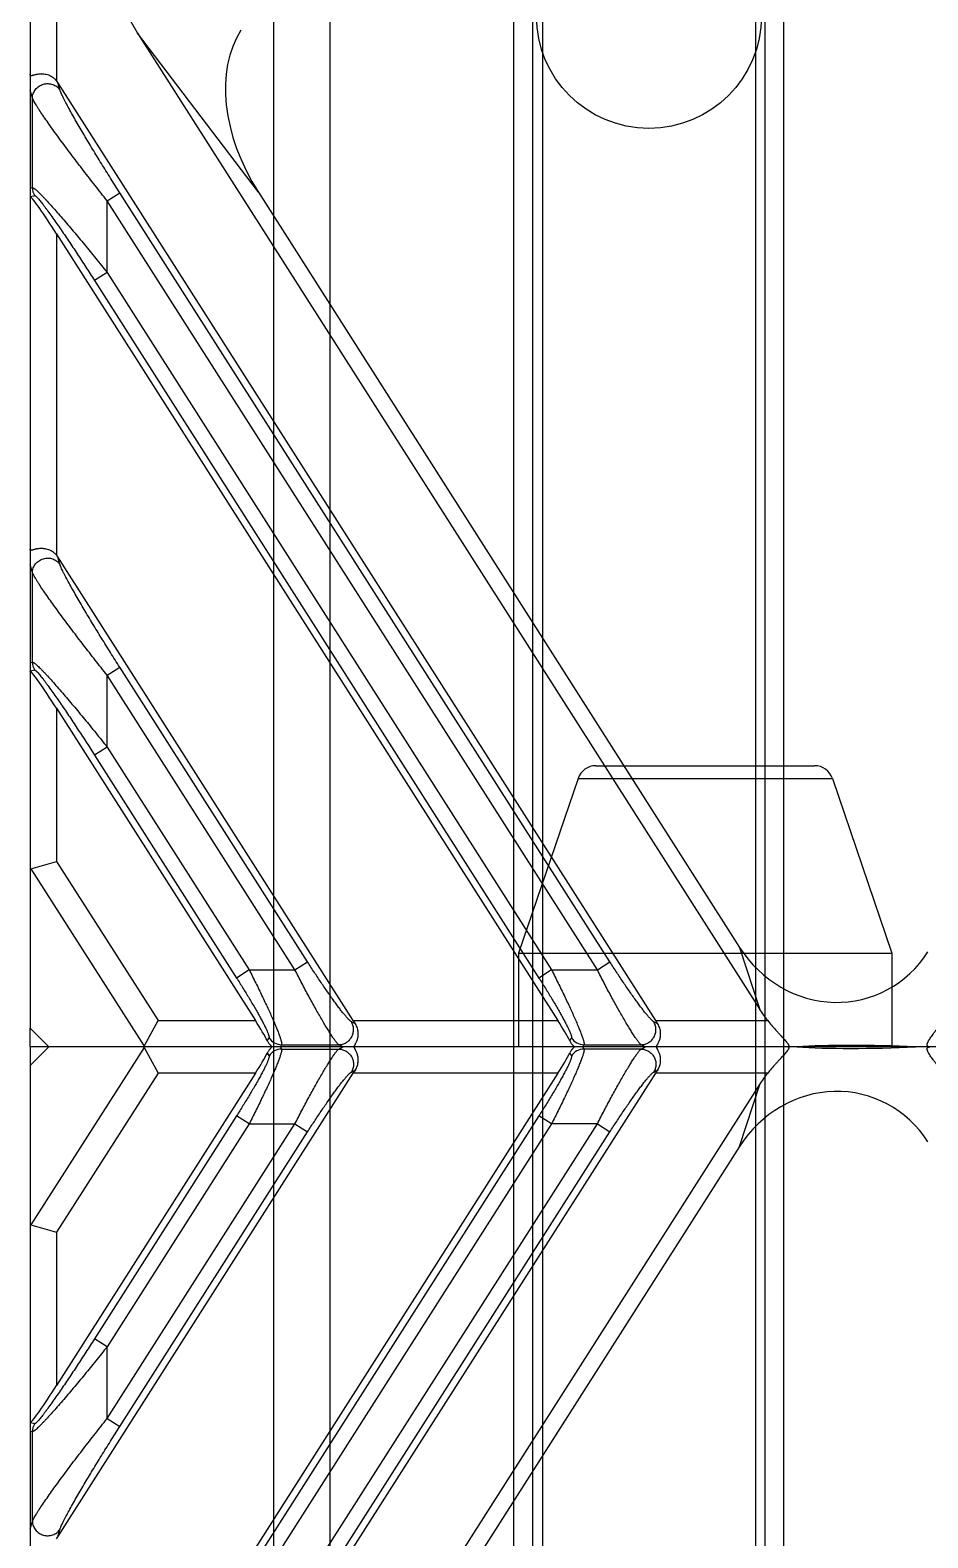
# Model space of a CAD drawing. Header units: millimetres. Extents: x 620 to 19791, y 2539 to 6969.
# Drawn here: x 14026.96 to 14050.9, y 4460.97 to 4501.18 of the extents above; entities that cross this region are included whole.
import ezdxf

# ---------------------------------------------------------------- set-up
doc = ezdxf.new("R2010")
doc.units = ezdxf.units.MM
doc.layers.add('02___PRT_ALL_AXES', color=7, linetype='Continuous')
doc.layers.add('_88746', color=7, linetype='Continuous')

# ---------------------------------------------------------------- blocks, each defined once
blk = doc.blocks.new('DTGFH')
at = {"color": 7, "linetype": 'Continuous'}
for p, q in [((8816.131, 4448.7), (8821.965, 4448.7)), ((8815.658, 4448.361), (8814.073, 4443.7)), ((8815.658, 4448.361), (8822.439, 4448.361)), ((8822.439, 4448.361), (8824.023, 4443.7)), ((8814.073, 4443.7), (8814.073, 4441.2)), ((8814.073, 4443.7), (8824.023, 4443.7)), ((8824.023, 4443.7), (8824.023, 4441.2)), ((8801.548, 4441.2), (8801.048, 4440.7)), ((8801.048, 4441.2), (8801.048, 4104.2)), ((9401.048, 4441.2), (8801.048, 4441.2)), ((8804.092, 4441.183), (8801.065, 4436.455)), ((8804.092, 4441.183), (8804.465, 4440.5)), ((8807.372, 4441.038), (8807.417, 4440.957)), ((8807.72, 4441.2), (8807.753, 4441.141)), ((8807.753, 4441.141), (8809.276, 4441.141)), ((8809.276, 4441.141), (8809.384, 4441.2)), ((8815.435, 4441.038), (8815.479, 4440.957)), ((8815.783, 4441.2), (8815.815, 4441.141)), ((8817.339, 4441.141), (8815.815, 4441.141)), ((8817.339, 4441.141), (8817.447, 4441.2)), ((8807.056, 4440.5), (8801.748, 4432.169)), ((8815.118, 4440.5), (8801.748, 4419.513)), ((8804.465, 4440.5), (8801.748, 4436.255)), ((8801.783, 4428.129), (8809.664, 4440.5)), ((8801.783, 4415.473), (8817.727, 4440.5)), ((8807.056, 4440.5), (8804.465, 4440.5)), ((8809.612, 4440.529), (8809.721, 4440.588)), ((8815.118, 4440.5), (8809.664, 4440.5)), ((8817.675, 4440.529), (8817.784, 4440.588)), ((8820.716, 4440.5), (8817.727, 4440.5)), ((8803.91, 4414.159), (8820.5, 4440.2)), ((8819.965, 4438.546), (8820.5, 4440.2)), ((8806.553, 4439.363), (8802.764, 4433.415)), ((8814.615, 4439.363), (8802.764, 4420.759)), ((8806.889, 4439.149), (8806.553, 4439.363)), ((8814.951, 4439.149), (8814.615, 4439.363)), ((8806.889, 4439.149), (8803.1, 4433.201)), ((8803.1, 4431.285), (8808.109, 4439.149)), ((8814.951, 4439.149), (8803.1, 4420.545)), ((8803.1, 4418.629), (8816.172, 4439.149)), ((8803.436, 4431.071), (8808.446, 4438.935)), ((8803.436, 4418.415), (8816.508, 4438.935)), ((8806.889, 4439.149), (8808.109, 4439.149)), ((8808.109, 4439.149), (8808.446, 4438.935)), ((8816.172, 4439.149), (8814.951, 4439.149)), ((8816.172, 4439.149), (8816.508, 4438.935)), ((8819.965, 4438.546), (8807.134, 4418.405)), ((8801.065, 4436.455), (8801.748, 4436.255)), ((8801.748, 4436.255), (8801.748, 4432.169)), ((8803.1, 4433.201), (8802.764, 4433.415)), ((8803.1, 4431.285), (8803.1, 4433.201)), ((8803.1, 4431.285), (8803.436, 4431.071)), ((8801.107, 4430.937), (8801.048, 4430.954)), ((8801.061, 4431.183), (8801.17, 4431.151)), ((8801.107, 4428.545), (8801.107, 4430.937)), ((8801.048, 4428.343), (8801.107, 4428.545)), ((8801.783, 4428.129), (8801.842, 4428.331)), ((8801.748, 4141.174), (8801.748, 4129.474)), ((8807.134, 4126.495), (8803.91, 4130.741)), ((8803.91, 4130.741), (8820.5, 4104.701)), ((8817.727, 4104.4), (8801.783, 4129.427)), ((8801.842, 4129.225), (8801.783, 4129.427)), ((8801.107, 4129.011), (8801.048, 4129.213)), ((8801.107, 4126.619), (8801.107, 4129.011)), ((8801.048, 4126.602), (8801.107, 4126.619)), ((8803.1, 4126.271), (8803.436, 4126.485)), ((8816.508, 4105.966), (8803.436, 4126.485)), ((8807.134, 4126.495), (8819.965, 4106.354)), ((8801.17, 4126.405), (8801.061, 4126.373)), ((8816.172, 4105.752), (8803.1, 4126.271)), ((8803.1, 4124.355), (8803.1, 4126.271)), ((8801.748, 4125.387), (8815.118, 4104.4)), ((8801.748, 4125.387), (8801.748, 4116.818)), ((8803.1, 4124.355), (8802.764, 4124.141)), ((8802.764, 4124.141), (8814.615, 4105.537)), ((8803.1, 4124.355), (8814.951, 4105.752)), ((8801.107, 4116.355), (8801.048, 4116.557)), ((8809.664, 4104.4), (8801.783, 4116.771)), ((8801.842, 4116.569), (8801.783, 4116.771)), ((8801.107, 4113.963), (8801.107, 4116.355)), ((8801.048, 4113.946), (8801.107, 4113.963)), ((8801.17, 4113.749), (8801.061, 4113.718)), ((8803.1, 4113.615), (8803.436, 4113.829)), ((8808.109, 4105.752), (8803.1, 4113.615)), ((8803.1, 4111.699), (8803.1, 4113.615)), ((8808.446, 4105.966), (8803.436, 4113.829)), ((8801.748, 4112.731), (8807.056, 4104.4)), ((8801.748, 4112.731), (8801.748, 4108.646)), ((8803.1, 4111.699), (8802.764, 4111.485)), ((8803.1, 4111.699), (8806.889, 4105.752)), ((8802.764, 4111.485), (8806.553, 4105.537)), ((8801.065, 4108.446), (8801.748, 4108.646)), ((8801.065, 4108.446), (8804.092, 4103.717)), ((8801.748, 4108.646), (8804.465, 4104.4)), ((8819.965, 4106.354), (8820.5, 4104.701)), ((8808.109, 4105.752), (8808.446, 4105.966)), ((8816.172, 4105.752), (8816.508, 4105.966)), ((8806.889, 4105.752), (8806.553, 4105.537)), ((8806.889, 4105.752), (8808.109, 4105.752)), ((8814.951, 4105.752), (8814.615, 4105.537)), ((8814.951, 4105.752), (8816.172, 4105.752)), ((8804.092, 4103.717), (8804.465, 4104.4)), ((8804.465, 4104.4), (8807.056, 4104.4)), ((8809.721, 4104.312), (8809.612, 4104.372)), ((8809.664, 4104.4), (8815.118, 4104.4)), ((8817.784, 4104.312), (8817.675, 4104.372)), ((8817.727, 4104.4), (8820.716, 4104.4)), ((8801.048, 4104.2), (8801.548, 4103.7)), ((8807.372, 4103.863), (8807.417, 4103.944)), ((8815.435, 4103.863), (8815.479, 4103.944)), ((9401.048, 4103.7), (8801.548, 4103.7)), ((8807.753, 4103.759), (8807.72, 4103.7)), ((8807.753, 4103.759), (8809.276, 4103.759)), ((8809.384, 4103.7), (8809.276, 4103.759)), ((8815.815, 4103.759), (8815.783, 4103.7)), ((8815.815, 4103.759), (8817.339, 4103.759)), ((8817.447, 4103.7), (8817.339, 4103.759))]:
    blk.add_line(p, q, dxfattribs=at)
blk.add_circle((8817.548, 4131.2), 3, dxfattribs=at)
for centre, radius, start, end in [((8816.131, 4448.2), 0.5, 90, 161.222), ((8821.965, 4448.2), 0.5, 18.778, 90), ((8807.755, 4440.739), 0.402, 90.2568, 147.2432), ((8815.817, 4440.739), 0.402, 90.2568, 147.2432), ((8801.509, 4430.936), 0.402, 147.6282, 179.8718), ((8801.509, 4126.62), 0.402, 180.1282, 212.3718), ((8801.509, 4113.964), 0.402, 180.1282, 212.3718), ((8807.755, 4104.161), 0.402, 212.7568, 269.7432), ((8815.817, 4104.161), 0.402, 212.7568, 269.7432)]:
    blk.add_arc(centre, radius, start, end, dxfattribs=at)
for centre, major_axis, ratio, start_param, end_param in [((8803.614, 4440.5), (0.468, 0.695), 0.186347, -0.096093, 0.124846), ((8806.983, 4440.5), (0.449, 0.699), 0.073624, -1.523567, -0.647746), ((8815.046, 4440.5), (0.449, 0.699), 0.073624, -1.523567, -0.647746), ((8823.938, 4441.432), (3.18, 0.087), 0.080959, -2.446687, -1.345204), ((8809.737, 4440.5), (0.449, 0.699), 0.073624, 1.492115, 1.618026), ((8817.8, 4440.5), (0.449, 0.699), 0.073624, 1.492115, 1.618026), ((8822.992, 4438.508), (0.977, 3.022), 0.944553, 1.184969, 1.302149), ((8822.457, 4436.854), (0.977, 3.022), 0.944553, -0.662888, 1.302149), ((8801.748, 4437.586), (0.687, 1.129), 0.116833, -3.331181, -3.110242), ((8801.748, 4432.283), (0.698, 1.104), 0.046753, -3.023591, -1.644612), ((8801.45, 4428.353), (0.117, 0.402), 0.954439, -2.00715, -1.867188), ((8806.599, 4132.125), (-2.652, 3.493), 0.684108, 0.247768, 1.451017), ((8809.823, 4127.879), (-2.652, 3.493), 0.684108, 0.247768, 1.451017), ((8801.45, 4129.203), (-0.117, 0.402), 0.954439, -1.274405, -1.134443), ((8801.748, 4125.273), (-0.698, 1.104), 0.046753, -1.496981, -0.118001), ((8801.45, 4116.547), (-0.117, 0.402), 0.954439, -1.274405, -1.134443), ((8801.748, 4112.617), (-0.698, 1.104), 0.046753, -1.496981, -0.118001), ((8801.748, 4107.315), (-0.687, 1.129), 0.116833, -0.03135, 0.189589), ((8822.457, 4108.047), (0.977, -3.022), 0.944553, -1.302149, 0.662888), ((8806.983, 4104.4), (-0.449, 0.699), 0.073624, -2.493847, -1.618026), ((8809.737, 4104.4), (-0.449, 0.699), 0.073624, 1.523567, 1.649478), ((8815.046, 4104.4), (-0.449, 0.699), 0.073624, -2.493847, -1.618026), ((8817.8, 4104.4), (-0.449, 0.699), 0.073624, 1.523567, 1.649478), ((8822.992, 4106.393), (-0.977, 3.022), 0.944553, -4.443741, -4.326562), ((8803.614, 4104.4), (-0.468, 0.695), 0.186347, -3.266439, -3.0455), ((8823.938, 4103.469), (3.18, -0.087), 0.080959, 1.345204, 2.446687)]:
    blk.add_ellipse(centre, major_axis=major_axis, ratio=ratio, start_param=start_param, end_param=end_param, dxfattribs=at)
for points, knots in [([(8807.417, 4440.957), (8807.418, 4440.954), (8807.419, 4440.949), (8807.42, 4440.942), (8807.419, 4440.931), (8807.416, 4440.916), (8807.411, 4440.896), (8807.403, 4440.871), (8807.393, 4440.843), (8807.38, 4440.811), (8807.359, 4440.762), (8807.327, 4440.693), (8807.282, 4440.603), (8807.23, 4440.503), (8807.171, 4440.394), (8807.106, 4440.278), (8807.011, 4440.112), (8806.884, 4439.897), (8806.722, 4439.632), (8806.61, 4439.453), (8806.553, 4439.363)], [0, 0, 0, 0, 0.005131, 0.008428, 0.012271, 0.021684, 0.033464, 0.047622, 0.064124, 0.082905, 0.103889, 0.152076, 0.207846, 0.270292, 0.338504, 0.411611, 0.488796, 0.652473, 0.824323, 1, 1, 1, 1]), ([(8807.753, 4441.141), (8807.753, 4441.14), (8807.754, 4441.136), (8807.756, 4441.127), (8807.755, 4441.113), (8807.753, 4441.093), (8807.748, 4441.068), (8807.74, 4441.038), (8807.727, 4440.99), (8807.703, 4440.92), (8807.668, 4440.824), (8807.624, 4440.714), (8807.573, 4440.591), (8807.515, 4440.457), (8807.451, 4440.312), (8807.382, 4440.16), (8807.307, 4440.001), (8807.202, 4439.778), (8807.063, 4439.493), (8806.948, 4439.264), (8806.889, 4439.149)], [0, 0, 0, 0, 0.002337, 0.005142, 0.012309, 0.021693, 0.033344, 0.047262, 0.063422, 0.102249, 0.149298, 0.203901, 0.265311, 0.332743, 0.40541, 0.482538, 0.563383, 0.647242, 0.821363, 1, 1, 1, 1]), ([(8807.474, 4441.2), (8807.475, 4441.2), (8807.477, 4441.2), (8807.479, 4441.2), (8807.481, 4441.199), (8807.482, 4441.197), (8807.482, 4441.194), (8807.481, 4441.191), (8807.479, 4441.188), (8807.476, 4441.182), (8807.47, 4441.175), (8807.462, 4441.166), (8807.454, 4441.156), (8807.445, 4441.145), (8807.431, 4441.129), (8807.413, 4441.105), (8807.392, 4441.073), (8807.378, 4441.05), (8807.372, 4441.038)], [0, 0, 0, 0, 0.012996, 0.023691, 0.032499, 0.040267, 0.057606, 0.069409, 0.083767, 0.120475, 0.167471, 0.223673, 0.287908, 0.359194, 0.436597, 0.607104, 0.795683, 1, 1, 1, 1]), ([(8808.109, 4439.149), (8808.17, 4439.267), (8808.29, 4439.501), (8808.472, 4439.841), (8808.621, 4440.114), (8808.737, 4440.319), (8808.819, 4440.462), (8808.897, 4440.594), (8808.971, 4440.716), (8809.039, 4440.825), (8809.101, 4440.92), (8809.148, 4440.99), (8809.183, 4441.038), (8809.206, 4441.067), (8809.227, 4441.092), (8809.245, 4441.113), (8809.261, 4441.129), (8809.272, 4441.138), (8809.276, 4441.141)], [0, 0, 0, 0, 0.172458, 0.340604, 0.500132, 0.575263, 0.646515, 0.713266, 0.774868, 0.830656, 0.879952, 0.922092, 0.940282, 0.956456, 0.970552, 0.982522, 0.992336, 1, 1, 1, 1]), ([(8809.276, 4441.141), (8809.311, 4441.141), (8809.382, 4441.13), (8809.479, 4441.087), (8809.562, 4441.021), (8809.625, 4440.934), (8809.664, 4440.835), (8809.676, 4440.728), (8809.66, 4440.623), (8809.631, 4440.558), (8809.612, 4440.529)], [0, 0, 0, 0, 0.124309, 0.249137, 0.374435, 0.5, 0.625565, 0.750863, 0.875691, 1, 1, 1, 1]), ([(8809.721, 4440.588), (8809.733, 4440.606), (8809.753, 4440.643), (8809.776, 4440.702), (8809.79, 4440.762), (8809.797, 4440.82), (8809.797, 4440.877), (8809.791, 4440.929), (8809.782, 4440.978), (8809.768, 4441.022), (8809.753, 4441.062), (8809.739, 4441.092), (8809.727, 4441.114), (8809.719, 4441.128), (8809.712, 4441.141), (8809.705, 4441.153), (8809.699, 4441.164), (8809.694, 4441.173), (8809.691, 4441.18), (8809.69, 4441.185), (8809.69, 4441.189), (8809.691, 4441.193), (8809.693, 4441.196), (8809.695, 4441.197), (8809.698, 4441.199), (8809.703, 4441.2), (8809.707, 4441.2), (8809.71, 4441.2)], [0, 0, 0, 0, 0.097065, 0.192515, 0.285324, 0.374606, 0.459616, 0.539864, 0.615058, 0.684982, 0.749399, 0.807935, 0.834791, 0.859873, 0.883022, 0.904001, 0.922558, 0.93844, 0.951423, 0.956829, 0.961578, 0.96963, 0.973476, 0.977585, 0.982189, 0.987423, 1, 1, 1, 1]), ([(8815.479, 4440.957), (8815.481, 4440.954), (8815.482, 4440.949), (8815.482, 4440.942), (8815.482, 4440.931), (8815.479, 4440.916), (8815.474, 4440.896), (8815.466, 4440.871), (8815.456, 4440.843), (8815.443, 4440.811), (8815.422, 4440.762), (8815.39, 4440.693), (8815.345, 4440.603), (8815.292, 4440.503), (8815.233, 4440.394), (8815.169, 4440.278), (8815.074, 4440.112), (8814.947, 4439.897), (8814.785, 4439.632), (8814.673, 4439.453), (8814.615, 4439.363)], [0, 0, 0, 0, 0.005131, 0.008428, 0.012271, 0.021684, 0.033464, 0.047622, 0.064124, 0.082905, 0.103889, 0.152076, 0.207846, 0.270292, 0.338504, 0.411611, 0.488796, 0.652473, 0.824323, 1, 1, 1, 1]), ([(8815.815, 4441.141), (8815.816, 4441.14), (8815.817, 4441.136), (8815.818, 4441.127), (8815.818, 4441.113), (8815.816, 4441.093), (8815.811, 4441.068), (8815.803, 4441.038), (8815.789, 4440.99), (8815.766, 4440.92), (8815.73, 4440.824), (8815.687, 4440.714), (8815.636, 4440.591), (8815.578, 4440.457), (8815.514, 4440.312), (8815.444, 4440.16), (8815.37, 4440.001), (8815.264, 4439.778), (8815.125, 4439.493), (8815.01, 4439.264), (8814.951, 4439.149)], [0, 0, 0, 0, 0.002337, 0.005142, 0.012309, 0.021693, 0.033344, 0.047262, 0.063422, 0.102249, 0.149298, 0.203901, 0.265311, 0.332743, 0.40541, 0.482538, 0.563383, 0.647242, 0.821363, 1, 1, 1, 1]), ([(8815.537, 4441.2), (8815.538, 4441.2), (8815.54, 4441.2), (8815.542, 4441.2), (8815.543, 4441.199), (8815.545, 4441.197), (8815.545, 4441.194), (8815.544, 4441.191), (8815.542, 4441.188), (8815.538, 4441.182), (8815.532, 4441.175), (8815.525, 4441.166), (8815.517, 4441.156), (8815.507, 4441.145), (8815.493, 4441.129), (8815.476, 4441.105), (8815.454, 4441.073), (8815.441, 4441.05), (8815.435, 4441.038)], [0, 0, 0, 0, 0.012997, 0.023693, 0.032502, 0.040269, 0.057607, 0.069406, 0.083763, 0.120473, 0.16747, 0.223668, 0.287904, 0.359192, 0.436594, 0.607104, 0.795683, 1, 1, 1, 1]), ([(8816.172, 4439.149), (8816.233, 4439.267), (8816.353, 4439.501), (8816.534, 4439.841), (8816.684, 4440.114), (8816.8, 4440.319), (8816.882, 4440.462), (8816.96, 4440.594), (8817.033, 4440.716), (8817.101, 4440.825), (8817.163, 4440.92), (8817.211, 4440.99), (8817.246, 4441.038), (8817.269, 4441.067), (8817.289, 4441.092), (8817.308, 4441.113), (8817.324, 4441.129), (8817.334, 4441.138), (8817.339, 4441.141)], [0, 0, 0, 0, 0.172457, 0.340603, 0.500132, 0.575262, 0.646515, 0.713266, 0.774868, 0.830656, 0.879952, 0.922092, 0.940282, 0.956456, 0.970552, 0.982522, 0.992336, 1, 1, 1, 1]), ([(8817.339, 4441.141), (8817.374, 4441.141), (8817.444, 4441.13), (8817.542, 4441.087), (8817.625, 4441.021), (8817.688, 4440.934), (8817.727, 4440.835), (8817.739, 4440.728), (8817.722, 4440.623), (8817.694, 4440.558), (8817.675, 4440.529)], [0, 0, 0, 0, 0.124309, 0.249137, 0.374435, 0.5, 0.625565, 0.750863, 0.875691, 1, 1, 1, 1]), ([(8817.784, 4440.588), (8817.795, 4440.606), (8817.816, 4440.643), (8817.838, 4440.702), (8817.853, 4440.762), (8817.859, 4440.82), (8817.86, 4440.877), (8817.854, 4440.929), (8817.844, 4440.978), (8817.831, 4441.022), (8817.816, 4441.062), (8817.801, 4441.092), (8817.79, 4441.114), (8817.782, 4441.128), (8817.774, 4441.141), (8817.768, 4441.153), (8817.762, 4441.164), (8817.757, 4441.173), (8817.754, 4441.18), (8817.753, 4441.185), (8817.753, 4441.189), (8817.754, 4441.193), (8817.756, 4441.196), (8817.758, 4441.197), (8817.761, 4441.199), (8817.766, 4441.2), (8817.77, 4441.2), (8817.772, 4441.2)], [0, 0, 0, 0, 0.097065, 0.192515, 0.285324, 0.374606, 0.459616, 0.539864, 0.615058, 0.684982, 0.749399, 0.807935, 0.834791, 0.859873, 0.883022, 0.904001, 0.922558, 0.93844, 0.951423, 0.956829, 0.961578, 0.96963, 0.973476, 0.977585, 0.982189, 0.987423, 1, 1, 1, 1]), ([(8821.255, 4441.2), (8821.258, 4441.2), (8821.264, 4441.2), (8821.271, 4441.197), (8821.276, 4441.193), (8821.279, 4441.189), (8821.28, 4441.184), (8821.28, 4441.178), (8821.279, 4441.17), (8821.276, 4441.159), (8821.269, 4441.145), (8821.26, 4441.129), (8821.248, 4441.112), (8821.229, 4441.085), (8821.2, 4441.05), (8821.161, 4441.004), (8821.117, 4440.956), (8821.071, 4440.905), (8821.022, 4440.852), (8820.972, 4440.797), (8820.903, 4440.721), (8820.817, 4440.623), (8820.749, 4440.542), (8820.716, 4440.5)], [0, 0, 0, 0, 0.011112, 0.020255, 0.024391, 0.028473, 0.037279, 0.042422, 0.048212, 0.061978, 0.078873, 0.098855, 0.121745, 0.147283, 0.20515, 0.270312, 0.341022, 0.415964, 0.494162, 0.574906, 0.657633, 0.827281, 1, 1, 1, 1]), ([(8825.396, 4440.5), (8825.366, 4440.541), (8825.32, 4440.602), (8825.258, 4440.683), (8825.213, 4440.742), (8825.169, 4440.8), (8825.127, 4440.857), (8825.087, 4440.911), (8825.051, 4440.964), (8825.019, 4441.013), (8824.997, 4441.053), (8824.983, 4441.082), (8824.975, 4441.102), (8824.97, 4441.121), (8824.967, 4441.137), (8824.967, 4441.153), (8824.969, 4441.166), (8824.975, 4441.177), (8824.983, 4441.186), (8824.994, 4441.193), (8825.007, 4441.197), (8825.021, 4441.2), (8825.032, 4441.2), (8825.037, 4441.2)], [0, 0, 0, 0, 0.17407, 0.260019, 0.344627, 0.427386, 0.507674, 0.584703, 0.657485, 0.724708, 0.784754, 0.811543, 0.835902, 0.857707, 0.87695, 0.893816, 0.908746, 0.922466, 0.93588, 0.949853, 0.965006, 0.981682, 1, 1, 1, 1]), ([(8808.446, 4438.935), (8808.505, 4439.028), (8808.624, 4439.212), (8808.802, 4439.48), (8808.95, 4439.696), (8809.064, 4439.859), (8809.146, 4439.973), (8809.224, 4440.079), (8809.299, 4440.178), (8809.368, 4440.267), (8809.431, 4440.345), (8809.48, 4440.403), (8809.516, 4440.442), (8809.539, 4440.467), (8809.561, 4440.488), (8809.58, 4440.505), (8809.597, 4440.519), (8809.607, 4440.526), (8809.612, 4440.529)], [0, 0, 0, 0, 0.1676, 0.331583, 0.488295, 0.562692, 0.633726, 0.700798, 0.763256, 0.820399, 0.871471, 0.915692, 0.934989, 0.952284, 0.967493, 0.980544, 0.991384, 1, 1, 1, 1]), ([(8816.508, 4438.935), (8816.568, 4439.028), (8816.686, 4439.212), (8816.865, 4439.48), (8817.012, 4439.696), (8817.127, 4439.859), (8817.209, 4439.973), (8817.287, 4440.079), (8817.361, 4440.178), (8817.43, 4440.267), (8817.494, 4440.345), (8817.543, 4440.403), (8817.579, 4440.442), (8817.602, 4440.467), (8817.624, 4440.488), (8817.643, 4440.505), (8817.659, 4440.519), (8817.67, 4440.526), (8817.675, 4440.529)], [0, 0, 0, 0, 0.1676, 0.331583, 0.488295, 0.562692, 0.633726, 0.700798, 0.763256, 0.820398, 0.871471, 0.915692, 0.934989, 0.952284, 0.967493, 0.980544, 0.991384, 1, 1, 1, 1]), ([(8802.764, 4433.415), (8802.688, 4433.296), (8802.573, 4433.117), (8802.419, 4432.88), (8802.304, 4432.704), (8802.189, 4432.53), (8802.074, 4432.358), (8801.96, 4432.189), (8801.848, 4432.024), (8801.737, 4431.864), (8801.63, 4431.711), (8801.542, 4431.589), (8801.474, 4431.497), (8801.426, 4431.433), (8801.38, 4431.373), (8801.337, 4431.318), (8801.297, 4431.27), (8801.266, 4431.233), (8801.244, 4431.208), (8801.229, 4431.193), (8801.215, 4431.179), (8801.203, 4431.168), (8801.192, 4431.16), (8801.184, 4431.155), (8801.179, 4431.152), (8801.175, 4431.151), (8801.172, 4431.151), (8801.17, 4431.151)], [0, 0, 0, 0, 0.153079, 0.229316, 0.305163, 0.380449, 0.454963, 0.528434, 0.600517, 0.670737, 0.738433, 0.802662, 0.833067, 0.862041, 0.889306, 0.914531, 0.93732, 0.957232, 0.96596, 0.973791, 0.980669, 0.986547, 0.991394, 0.995199, 0.996723, 0.998012, 1, 1, 1, 1]), ([(8803.1, 4433.201), (8803, 4433.076), (8802.849, 4432.888), (8802.648, 4432.641), (8802.498, 4432.457), (8802.348, 4432.276), (8802.2, 4432.099), (8802.054, 4431.926), (8801.911, 4431.759), (8801.772, 4431.599), (8801.639, 4431.449), (8801.532, 4431.331), (8801.451, 4431.243), (8801.394, 4431.184), (8801.341, 4431.129), (8801.292, 4431.08), (8801.247, 4431.037), (8801.207, 4431.001), (8801.178, 4430.976), (8801.157, 4430.96), (8801.143, 4430.951), (8801.132, 4430.944), (8801.122, 4430.939), (8801.114, 4430.937), (8801.109, 4430.937), (8801.107, 4430.937)], [0, 0, 0, 0, 0.159124, 0.238222, 0.316725, 0.394379, 0.470876, 0.545833, 0.618769, 0.689064, 0.755895, 0.818172, 0.847168, 0.874455, 0.899785, 0.922888, 0.943474, 0.961249, 0.975933, 0.982041, 0.987297, 0.991693, 0.995234, 0.997964, 1, 1, 1, 1]), ([(8801.107, 4428.545), (8801.109, 4428.551), (8801.114, 4428.562), (8801.126, 4428.588), (8801.145, 4428.625), (8801.173, 4428.675), (8801.206, 4428.731), (8801.245, 4428.793), (8801.305, 4428.886), (8801.389, 4429.012), (8801.5, 4429.172), (8801.62, 4429.343), (8801.749, 4429.521), (8801.885, 4429.706), (8802.026, 4429.896), (8802.221, 4430.156), (8802.473, 4430.486), (8802.783, 4430.885), (8802.993, 4431.152), (8803.1, 4431.285)], [0, 0, 0, 0, 0.00509, 0.010986, 0.025069, 0.041978, 0.061422, 0.083116, 0.10679, 0.159148, 0.216896, 0.278821, 0.344009, 0.411767, 0.481567, 0.552991, 0.699423, 0.848968, 1, 1, 1, 1]), ([(8801.061, 4431.183), (8801.06, 4431.182), (8801.058, 4431.181), (8801.056, 4431.179), (8801.054, 4431.179), (8801.052, 4431.178), (8801.05, 4431.179), (8801.049, 4431.18), (8801.048, 4431.182), (8801.048, 4431.184), (8801.048, 4431.184)], [0, 0, 0, 0, 0.198736, 0.362218, 0.491763, 0.59192, 0.674676, 0.760174, 0.865709, 1, 1, 1, 1]), ([(8801.842, 4428.331), (8801.844, 4428.337), (8801.848, 4428.35), (8801.858, 4428.379), (8801.876, 4428.42), (8801.901, 4428.475), (8801.931, 4428.537), (8801.965, 4428.604), (8802.016, 4428.703), (8802.087, 4428.834), (8802.178, 4428.999), (8802.277, 4429.172), (8802.381, 4429.351), (8802.489, 4429.534), (8802.6, 4429.721), (8802.753, 4429.975), (8802.949, 4430.296), (8803.19, 4430.683), (8803.353, 4430.942), (8803.436, 4431.071)], [0, 0, 0, 0, 0.005901, 0.012735, 0.028952, 0.048162, 0.069901, 0.09376, 0.119398, 0.174922, 0.234766, 0.297787, 0.363198, 0.430435, 0.499096, 0.568874, 0.710857, 0.854932, 1, 1, 1, 1]), ([(8801.107, 4428.545), (8801.108, 4428.525), (8801.112, 4428.484), (8801.129, 4428.425), (8801.155, 4428.368), (8801.19, 4428.316), (8801.233, 4428.27), (8801.283, 4428.231), (8801.339, 4428.2), (8801.399, 4428.177), (8801.461, 4428.164), (8801.525, 4428.161), (8801.588, 4428.167), (8801.649, 4428.183), (8801.706, 4428.208), (8801.759, 4428.241), (8801.805, 4428.282), (8801.831, 4428.314), (8801.842, 4428.331)], [0, 0, 0, 0, 0.061114, 0.122614, 0.184535, 0.246922, 0.309744, 0.372937, 0.436398, 0.5, 0.563602, 0.627063, 0.690256, 0.753078, 0.815465, 0.877386, 0.938886, 1, 1, 1, 1]), ([(8801.748, 4129.474), (8801.733, 4129.493), (8801.699, 4129.527), (8801.64, 4129.569), (8801.578, 4129.603), (8801.512, 4129.627), (8801.447, 4129.642), (8801.384, 4129.649), (8801.325, 4129.65), (8801.27, 4129.646), (8801.227, 4129.639), (8801.196, 4129.632), (8801.169, 4129.625), (8801.144, 4129.618), (8801.121, 4129.611), (8801.106, 4129.606), (8801.092, 4129.603), (8801.081, 4129.601), (8801.071, 4129.601), (8801.062, 4129.604), (8801.055, 4129.61), (8801.051, 4129.619), (8801.049, 4129.631), (8801.048, 4129.639), (8801.048, 4129.643)], [0, 0, 0, 0, 0.092092, 0.18383, 0.274482, 0.363041, 0.448376, 0.529457, 0.605459, 0.675766, 0.739913, 0.769539, 0.797439, 0.847676, 0.869774, 0.889641, 0.907107, 0.922074, 0.934647, 0.945489, 0.956057, 0.968087, 0.982675, 1, 1, 1, 1]), ([(8801.107, 4129.011), (8801.108, 4129.031), (8801.112, 4129.072), (8801.129, 4129.132), (8801.155, 4129.188), (8801.19, 4129.24), (8801.233, 4129.286), (8801.283, 4129.325), (8801.339, 4129.356), (8801.399, 4129.379), (8801.461, 4129.392), (8801.525, 4129.396), (8801.588, 4129.389), (8801.649, 4129.374), (8801.706, 4129.349), (8801.759, 4129.315), (8801.805, 4129.274), (8801.831, 4129.242), (8801.842, 4129.225)], [0, 0, 0, 0, 0.061113, 0.122614, 0.184534, 0.246921, 0.309743, 0.372936, 0.436398, 0.5, 0.563602, 0.627064, 0.690257, 0.753079, 0.815466, 0.877386, 0.938887, 1, 1, 1, 1]), ([(8803.1, 4126.271), (8802.993, 4126.405), (8802.783, 4126.671), (8802.473, 4127.07), (8802.221, 4127.401), (8802.025, 4127.661), (8801.885, 4127.85), (8801.749, 4128.035), (8801.62, 4128.214), (8801.5, 4128.384), (8801.389, 4128.544), (8801.305, 4128.67), (8801.245, 4128.763), (8801.206, 4128.825), (8801.173, 4128.881), (8801.145, 4128.931), (8801.126, 4128.968), (8801.114, 4128.994), (8801.109, 4129.005), (8801.107, 4129.011)], [0, 0, 0, 0, 0.151037, 0.300586, 0.447016, 0.518439, 0.588237, 0.655992, 0.721178, 0.783101, 0.840848, 0.893205, 0.916879, 0.938573, 0.958018, 0.974928, 0.989013, 0.994909, 1, 1, 1, 1]), ([(8803.436, 4126.485), (8803.353, 4126.615), (8803.19, 4126.873), (8802.949, 4127.26), (8802.753, 4127.581), (8802.6, 4127.835), (8802.489, 4128.022), (8802.381, 4128.206), (8802.277, 4128.385), (8802.178, 4128.558), (8802.087, 4128.723), (8802.016, 4128.854), (8801.965, 4128.952), (8801.931, 4129.02), (8801.901, 4129.081), (8801.876, 4129.136), (8801.858, 4129.177), (8801.848, 4129.206), (8801.844, 4129.219), (8801.842, 4129.225)], [0, 0, 0, 0, 0.145071, 0.289149, 0.431131, 0.500908, 0.569567, 0.636803, 0.702211, 0.76523, 0.825074, 0.880596, 0.906233, 0.930094, 0.951832, 0.971044, 0.987264, 0.994099, 1, 1, 1, 1]), ([(8801.107, 4126.619), (8801.109, 4126.62), (8801.114, 4126.619), (8801.122, 4126.617), (8801.132, 4126.612), (8801.143, 4126.605), (8801.157, 4126.596), (8801.178, 4126.581), (8801.207, 4126.556), (8801.247, 4126.52), (8801.292, 4126.477), (8801.341, 4126.428), (8801.394, 4126.373), (8801.451, 4126.313), (8801.532, 4126.226), (8801.639, 4126.107), (8801.772, 4125.957), (8801.911, 4125.797), (8802.054, 4125.63), (8802.2, 4125.457), (8802.348, 4125.28), (8802.498, 4125.099), (8802.648, 4124.916), (8802.849, 4124.668), (8803, 4124.481), (8803.1, 4124.355)], [0, 0, 0, 0, 0.002036, 0.004765, 0.008306, 0.012701, 0.017956, 0.024063, 0.038745, 0.05652, 0.077106, 0.100208, 0.125538, 0.152825, 0.181822, 0.244102, 0.310933, 0.381227, 0.454167, 0.529124, 0.605619, 0.683271, 0.76177, 0.840872, 1, 1, 1, 1]), ([(8801.048, 4126.372), (8801.048, 4126.373), (8801.048, 4126.374), (8801.049, 4126.376), (8801.05, 4126.377), (8801.052, 4126.378), (8801.054, 4126.378), (8801.056, 4126.377), (8801.058, 4126.375), (8801.06, 4126.374), (8801.061, 4126.373)], [0, 0, 0, 0, 0.134296, 0.239838, 0.325336, 0.408088, 0.50825, 0.637794, 0.80127, 1, 1, 1, 1]), ([(8801.17, 4126.405), (8801.172, 4126.406), (8801.175, 4126.405), (8801.179, 4126.404), (8801.184, 4126.401), (8801.192, 4126.396), (8801.203, 4126.388), (8801.215, 4126.377), (8801.229, 4126.364), (8801.244, 4126.348), (8801.266, 4126.323), (8801.297, 4126.287), (8801.337, 4126.238), (8801.38, 4126.183), (8801.426, 4126.123), (8801.474, 4126.059), (8801.542, 4125.967), (8801.63, 4125.845), (8801.737, 4125.692), (8801.848, 4125.532), (8801.96, 4125.367), (8802.074, 4125.198), (8802.189, 4125.026), (8802.304, 4124.852), (8802.419, 4124.676), (8802.573, 4124.439), (8802.688, 4124.26), (8802.764, 4124.141)], [0, 0, 0, 0, 0.001988, 0.003277, 0.004801, 0.008605, 0.013451, 0.019328, 0.026206, 0.034036, 0.042764, 0.062675, 0.085465, 0.110691, 0.137955, 0.166932, 0.197336, 0.261568, 0.329268, 0.399486, 0.471568, 0.545042, 0.619552, 0.694837, 0.77068, 0.84692, 1, 1, 1, 1]), ([(8801.748, 4116.818), (8801.733, 4116.837), (8801.699, 4116.871), (8801.64, 4116.914), (8801.578, 4116.947), (8801.512, 4116.971), (8801.447, 4116.986), (8801.384, 4116.993), (8801.325, 4116.994), (8801.27, 4116.99), (8801.227, 4116.983), (8801.196, 4116.976), (8801.169, 4116.969), (8801.144, 4116.962), (8801.121, 4116.955), (8801.106, 4116.95), (8801.092, 4116.947), (8801.081, 4116.945), (8801.071, 4116.945), (8801.062, 4116.948), (8801.055, 4116.954), (8801.051, 4116.963), (8801.049, 4116.975), (8801.048, 4116.983), (8801.048, 4116.988)], [0, 0, 0, 0, 0.092092, 0.18383, 0.274482, 0.363041, 0.448376, 0.529457, 0.605459, 0.675766, 0.739913, 0.769539, 0.797439, 0.847676, 0.869774, 0.889641, 0.907107, 0.922074, 0.934647, 0.945489, 0.956057, 0.968087, 0.982675, 1, 1, 1, 1]), ([(8801.107, 4116.355), (8801.108, 4116.375), (8801.112, 4116.416), (8801.129, 4116.476), (8801.155, 4116.532), (8801.19, 4116.584), (8801.233, 4116.63), (8801.283, 4116.669), (8801.339, 4116.701), (8801.399, 4116.723), (8801.461, 4116.736), (8801.525, 4116.74), (8801.588, 4116.734), (8801.649, 4116.718), (8801.706, 4116.693), (8801.759, 4116.659), (8801.805, 4116.618), (8801.831, 4116.586), (8801.842, 4116.569)], [0, 0, 0, 0, 0.061113, 0.122614, 0.184534, 0.246921, 0.309743, 0.372936, 0.436398, 0.5, 0.563602, 0.627064, 0.690257, 0.753079, 0.815466, 0.877386, 0.938887, 1, 1, 1, 1]), ([(8803.436, 4113.829), (8803.353, 4113.959), (8803.19, 4114.217), (8802.949, 4114.604), (8802.753, 4114.925), (8802.6, 4115.179), (8802.489, 4115.366), (8802.381, 4115.55), (8802.277, 4115.729), (8802.178, 4115.902), (8802.087, 4116.067), (8802.016, 4116.198), (8801.965, 4116.296), (8801.931, 4116.364), (8801.901, 4116.425), (8801.876, 4116.48), (8801.858, 4116.522), (8801.848, 4116.55), (8801.844, 4116.563), (8801.842, 4116.569)], [0, 0, 0, 0, 0.145071, 0.289149, 0.431131, 0.500908, 0.569567, 0.636803, 0.702211, 0.76523, 0.825074, 0.880596, 0.906233, 0.930094, 0.951832, 0.971044, 0.987264, 0.994099, 1, 1, 1, 1]), ([(8803.1, 4113.615), (8802.993, 4113.749), (8802.783, 4114.015), (8802.473, 4114.414), (8802.221, 4114.745), (8802.025, 4115.005), (8801.885, 4115.194), (8801.749, 4115.379), (8801.62, 4115.558), (8801.5, 4115.728), (8801.389, 4115.888), (8801.305, 4116.014), (8801.245, 4116.107), (8801.206, 4116.169), (8801.173, 4116.225), (8801.145, 4116.275), (8801.126, 4116.312), (8801.114, 4116.338), (8801.109, 4116.35), (8801.107, 4116.355)], [0, 0, 0, 0, 0.151037, 0.300586, 0.447016, 0.518439, 0.588237, 0.655992, 0.721178, 0.783101, 0.840848, 0.893205, 0.916879, 0.938573, 0.958018, 0.974928, 0.989013, 0.994909, 1, 1, 1, 1]), ([(8801.107, 4113.963), (8801.109, 4113.964), (8801.114, 4113.964), (8801.122, 4113.961), (8801.132, 4113.956), (8801.143, 4113.95), (8801.157, 4113.941), (8801.178, 4113.925), (8801.207, 4113.9), (8801.247, 4113.864), (8801.292, 4113.821), (8801.341, 4113.772), (8801.394, 4113.717), (8801.451, 4113.657), (8801.532, 4113.57), (8801.639, 4113.452), (8801.772, 4113.301), (8801.911, 4113.141), (8802.054, 4112.974), (8802.2, 4112.801), (8802.348, 4112.624), (8802.498, 4112.443), (8802.648, 4112.26), (8802.849, 4112.012), (8803, 4111.825), (8803.1, 4111.699)], [0, 0, 0, 0, 0.002036, 0.004765, 0.008306, 0.012701, 0.017956, 0.024063, 0.038745, 0.05652, 0.077106, 0.100208, 0.125538, 0.152825, 0.181822, 0.244102, 0.310933, 0.381227, 0.454167, 0.529124, 0.605619, 0.683271, 0.76177, 0.840872, 1, 1, 1, 1]), ([(8801.048, 4113.716), (8801.048, 4113.717), (8801.048, 4113.718), (8801.049, 4113.72), (8801.05, 4113.722), (8801.052, 4113.722), (8801.054, 4113.722), (8801.056, 4113.721), (8801.058, 4113.72), (8801.06, 4113.718), (8801.061, 4113.718)], [0, 0, 0, 0, 0.134296, 0.239838, 0.325336, 0.408088, 0.50825, 0.637794, 0.80127, 1, 1, 1, 1]), ([(8801.17, 4113.749), (8801.172, 4113.75), (8801.175, 4113.749), (8801.179, 4113.748), (8801.184, 4113.745), (8801.192, 4113.74), (8801.203, 4113.732), (8801.215, 4113.721), (8801.229, 4113.708), (8801.244, 4113.692), (8801.266, 4113.667), (8801.297, 4113.631), (8801.337, 4113.582), (8801.38, 4113.527), (8801.426, 4113.468), (8801.474, 4113.403), (8801.542, 4113.311), (8801.63, 4113.189), (8801.737, 4113.036), (8801.848, 4112.876), (8801.96, 4112.711), (8802.074, 4112.542), (8802.189, 4112.37), (8802.304, 4112.196), (8802.419, 4112.02), (8802.573, 4111.783), (8802.688, 4111.605), (8802.764, 4111.485)], [0, 0, 0, 0, 0.001988, 0.003277, 0.004801, 0.008605, 0.013451, 0.019328, 0.026206, 0.034036, 0.042764, 0.062675, 0.085465, 0.110691, 0.137955, 0.166932, 0.197336, 0.261568, 0.329268, 0.399486, 0.471568, 0.545042, 0.619552, 0.694837, 0.77068, 0.84692, 1, 1, 1, 1]), ([(8809.612, 4104.372), (8809.607, 4104.375), (8809.597, 4104.382), (8809.58, 4104.395), (8809.561, 4104.412), (8809.539, 4104.434), (8809.516, 4104.458), (8809.48, 4104.498), (8809.431, 4104.555), (8809.368, 4104.634), (8809.299, 4104.723), (8809.224, 4104.821), (8809.146, 4104.928), (8809.064, 4105.042), (8808.95, 4105.205), (8808.802, 4105.42), (8808.624, 4105.689), (8808.505, 4105.872), (8808.446, 4105.966)], [0, 0, 0, 0, 0.008615, 0.019455, 0.032505, 0.047714, 0.065009, 0.084305, 0.128526, 0.179599, 0.236742, 0.299202, 0.366274, 0.437309, 0.511707, 0.668418, 0.832402, 1, 1, 1, 1]), ([(8817.675, 4104.372), (8817.67, 4104.375), (8817.659, 4104.382), (8817.643, 4104.395), (8817.624, 4104.412), (8817.602, 4104.434), (8817.579, 4104.458), (8817.543, 4104.498), (8817.494, 4104.555), (8817.43, 4104.634), (8817.361, 4104.723), (8817.287, 4104.821), (8817.209, 4104.928), (8817.127, 4105.042), (8817.012, 4105.205), (8816.865, 4105.42), (8816.686, 4105.689), (8816.568, 4105.872), (8816.508, 4105.966)], [0, 0, 0, 0, 0.008615, 0.019455, 0.032505, 0.047714, 0.065009, 0.084305, 0.128526, 0.179599, 0.236742, 0.299202, 0.366274, 0.437309, 0.511707, 0.668418, 0.832402, 1, 1, 1, 1]), ([(8806.553, 4105.537), (8806.61, 4105.448), (8806.722, 4105.269), (8806.884, 4105.004), (8807.011, 4104.788), (8807.106, 4104.623), (8807.171, 4104.507), (8807.23, 4104.398), (8807.282, 4104.298), (8807.327, 4104.207), (8807.359, 4104.138), (8807.38, 4104.089), (8807.393, 4104.058), (8807.403, 4104.029), (8807.411, 4104.005), (8807.416, 4103.984), (8807.419, 4103.969), (8807.42, 4103.959), (8807.419, 4103.951), (8807.418, 4103.946), (8807.417, 4103.944)], [0, 0, 0, 0, 0.175673, 0.347519, 0.511196, 0.588381, 0.661487, 0.7297, 0.792145, 0.847915, 0.896102, 0.917087, 0.935869, 0.952372, 0.966531, 0.978313, 0.987727, 0.991571, 0.994868, 1, 1, 1, 1]), ([(8806.889, 4105.752), (8806.948, 4105.636), (8807.063, 4105.407), (8807.202, 4105.122), (8807.307, 4104.9), (8807.382, 4104.74), (8807.451, 4104.588), (8807.515, 4104.444), (8807.573, 4104.309), (8807.624, 4104.186), (8807.668, 4104.076), (8807.703, 4103.98), (8807.727, 4103.91), (8807.74, 4103.862), (8807.748, 4103.833), (8807.753, 4103.808), (8807.755, 4103.787), (8807.756, 4103.773), (8807.754, 4103.764), (8807.753, 4103.761), (8807.753, 4103.759)], [0, 0, 0, 0, 0.17863, 0.352747, 0.436605, 0.51745, 0.594578, 0.667244, 0.734677, 0.796087, 0.850691, 0.897742, 0.936571, 0.952732, 0.966652, 0.978305, 0.98769, 0.994858, 0.997662, 1, 1, 1, 1]), ([(8809.276, 4103.759), (8809.272, 4103.763), (8809.261, 4103.771), (8809.245, 4103.787), (8809.227, 4103.808), (8809.206, 4103.833), (8809.183, 4103.863), (8809.148, 4103.91), (8809.101, 4103.98), (8809.039, 4104.075), (8808.971, 4104.184), (8808.897, 4104.306), (8808.819, 4104.439), (8808.737, 4104.581), (8808.621, 4104.787), (8808.472, 4105.059), (8808.29, 4105.4), (8808.17, 4105.633), (8808.109, 4105.752)], [0, 0, 0, 0, 0.007664, 0.017477, 0.029447, 0.043543, 0.059716, 0.077906, 0.120046, 0.169342, 0.22513, 0.286734, 0.353486, 0.424739, 0.49987, 0.659399, 0.827544, 1, 1, 1, 1]), ([(8814.615, 4105.537), (8814.673, 4105.448), (8814.785, 4105.269), (8814.947, 4105.004), (8815.074, 4104.788), (8815.169, 4104.623), (8815.233, 4104.507), (8815.292, 4104.398), (8815.345, 4104.298), (8815.39, 4104.207), (8815.422, 4104.138), (8815.443, 4104.089), (8815.456, 4104.058), (8815.466, 4104.029), (8815.474, 4104.005), (8815.479, 4103.984), (8815.482, 4103.969), (8815.482, 4103.959), (8815.482, 4103.951), (8815.481, 4103.946), (8815.479, 4103.944)], [0, 0, 0, 0, 0.175673, 0.347519, 0.511196, 0.588381, 0.661487, 0.7297, 0.792145, 0.847915, 0.896102, 0.917087, 0.935869, 0.952372, 0.966531, 0.978313, 0.987727, 0.991571, 0.994868, 1, 1, 1, 1]), ([(8814.951, 4105.752), (8815.01, 4105.636), (8815.125, 4105.407), (8815.264, 4105.122), (8815.37, 4104.9), (8815.444, 4104.74), (8815.514, 4104.588), (8815.578, 4104.444), (8815.636, 4104.309), (8815.687, 4104.186), (8815.73, 4104.076), (8815.766, 4103.98), (8815.789, 4103.91), (8815.803, 4103.862), (8815.811, 4103.833), (8815.816, 4103.808), (8815.818, 4103.787), (8815.818, 4103.773), (8815.817, 4103.764), (8815.816, 4103.761), (8815.815, 4103.759)], [0, 0, 0, 0, 0.17863, 0.352747, 0.436605, 0.51745, 0.594578, 0.667244, 0.734677, 0.796087, 0.850691, 0.897742, 0.936571, 0.952732, 0.966652, 0.978305, 0.98769, 0.994858, 0.997662, 1, 1, 1, 1]), ([(8817.339, 4103.759), (8817.334, 4103.763), (8817.324, 4103.771), (8817.308, 4103.787), (8817.289, 4103.808), (8817.269, 4103.833), (8817.246, 4103.863), (8817.211, 4103.91), (8817.163, 4103.98), (8817.101, 4104.075), (8817.033, 4104.184), (8816.96, 4104.306), (8816.882, 4104.439), (8816.8, 4104.581), (8816.684, 4104.787), (8816.534, 4105.059), (8816.353, 4105.4), (8816.233, 4105.633), (8816.172, 4105.752)], [0, 0, 0, 0, 0.007664, 0.017477, 0.029447, 0.043543, 0.059716, 0.077906, 0.120046, 0.169342, 0.22513, 0.286734, 0.353486, 0.424739, 0.49987, 0.659399, 0.827544, 1, 1, 1, 1]), ([(8809.276, 4103.759), (8809.311, 4103.76), (8809.382, 4103.77), (8809.479, 4103.813), (8809.562, 4103.88), (8809.625, 4103.966), (8809.664, 4104.066), (8809.676, 4104.172), (8809.66, 4104.277), (8809.631, 4104.342), (8809.612, 4104.372)], [0, 0, 0, 0, 0.124309, 0.249137, 0.374435, 0.5, 0.625565, 0.750863, 0.875691, 1, 1, 1, 1]), ([(8809.71, 4103.7), (8809.707, 4103.7), (8809.703, 4103.7), (8809.698, 4103.702), (8809.695, 4103.703), (8809.693, 4103.705), (8809.691, 4103.707), (8809.69, 4103.711), (8809.69, 4103.715), (8809.691, 4103.72), (8809.694, 4103.727), (8809.699, 4103.737), (8809.705, 4103.747), (8809.712, 4103.759), (8809.719, 4103.772), (8809.727, 4103.787), (8809.739, 4103.808), (8809.753, 4103.838), (8809.768, 4103.878), (8809.782, 4103.922), (8809.791, 4103.971), (8809.797, 4104.024), (8809.797, 4104.08), (8809.79, 4104.139), (8809.776, 4104.198), (8809.753, 4104.257), (8809.733, 4104.294), (8809.721, 4104.312)], [0, 0, 0, 0, 0.012577, 0.017811, 0.022415, 0.026524, 0.030371, 0.038422, 0.043171, 0.048577, 0.06156, 0.077442, 0.095999, 0.116978, 0.140127, 0.165209, 0.192065, 0.250601, 0.315018, 0.384942, 0.460136, 0.540384, 0.625394, 0.714676, 0.807485, 0.902935, 1, 1, 1, 1]), ([(8817.339, 4103.759), (8817.374, 4103.76), (8817.444, 4103.77), (8817.542, 4103.813), (8817.625, 4103.88), (8817.688, 4103.966), (8817.727, 4104.066), (8817.739, 4104.172), (8817.722, 4104.277), (8817.694, 4104.342), (8817.675, 4104.372)], [0, 0, 0, 0, 0.124309, 0.249137, 0.374435, 0.5, 0.625565, 0.750863, 0.875691, 1, 1, 1, 1]), ([(8817.772, 4103.7), (8817.77, 4103.7), (8817.766, 4103.7), (8817.761, 4103.702), (8817.758, 4103.703), (8817.756, 4103.705), (8817.754, 4103.707), (8817.753, 4103.711), (8817.753, 4103.715), (8817.754, 4103.72), (8817.757, 4103.727), (8817.762, 4103.737), (8817.768, 4103.747), (8817.774, 4103.759), (8817.782, 4103.772), (8817.79, 4103.787), (8817.801, 4103.808), (8817.816, 4103.838), (8817.831, 4103.878), (8817.844, 4103.922), (8817.854, 4103.971), (8817.86, 4104.024), (8817.859, 4104.08), (8817.853, 4104.139), (8817.838, 4104.198), (8817.816, 4104.257), (8817.795, 4104.294), (8817.784, 4104.312)], [0, 0, 0, 0, 0.012577, 0.017811, 0.022415, 0.026524, 0.030371, 0.038422, 0.043171, 0.048577, 0.06156, 0.077442, 0.095999, 0.116978, 0.140127, 0.165209, 0.192065, 0.250601, 0.315018, 0.384942, 0.460136, 0.540384, 0.625394, 0.714676, 0.807485, 0.902935, 1, 1, 1, 1]), ([(8820.716, 4104.4), (8820.749, 4104.359), (8820.817, 4104.278), (8820.903, 4104.179), (8820.972, 4104.103), (8821.022, 4104.048), (8821.071, 4103.995), (8821.117, 4103.944), (8821.161, 4103.896), (8821.2, 4103.851), (8821.229, 4103.815), (8821.248, 4103.789), (8821.26, 4103.771), (8821.269, 4103.755), (8821.276, 4103.741), (8821.279, 4103.73), (8821.28, 4103.723), (8821.28, 4103.717), (8821.279, 4103.711), (8821.276, 4103.707), (8821.271, 4103.703), (8821.264, 4103.701), (8821.258, 4103.7), (8821.255, 4103.7)], [0, 0, 0, 0, 0.172719, 0.342367, 0.425093, 0.505837, 0.584035, 0.658977, 0.729688, 0.79485, 0.852716, 0.878254, 0.901145, 0.921127, 0.938022, 0.951788, 0.957578, 0.962721, 0.971527, 0.975609, 0.979745, 0.988888, 1, 1, 1, 1]), ([(8825.037, 4103.7), (8825.032, 4103.7), (8825.021, 4103.701), (8825.007, 4103.703), (8824.994, 4103.708), (8824.983, 4103.714), (8824.975, 4103.723), (8824.969, 4103.735), (8824.967, 4103.748), (8824.967, 4103.763), (8824.97, 4103.78), (8824.975, 4103.798), (8824.983, 4103.818), (8824.997, 4103.848), (8825.019, 4103.887), (8825.051, 4103.937), (8825.087, 4103.989), (8825.127, 4104.044), (8825.169, 4104.1), (8825.213, 4104.158), (8825.258, 4104.217), (8825.32, 4104.298), (8825.366, 4104.359), (8825.396, 4104.4)], [0, 0, 0, 0, 0.018318, 0.034994, 0.050147, 0.06412, 0.077534, 0.091254, 0.106184, 0.12305, 0.142293, 0.164098, 0.188457, 0.215246, 0.275292, 0.342515, 0.415297, 0.492326, 0.572614, 0.655373, 0.739981, 0.82593, 1, 1, 1, 1]), ([(8807.372, 4103.863), (8807.378, 4103.85), (8807.392, 4103.827), (8807.413, 4103.795), (8807.431, 4103.772), (8807.445, 4103.755), (8807.454, 4103.744), (8807.462, 4103.734), (8807.47, 4103.726), (8807.476, 4103.718), (8807.479, 4103.713), (8807.481, 4103.709), (8807.482, 4103.706), (8807.482, 4103.703), (8807.481, 4103.702), (8807.479, 4103.701), (8807.477, 4103.7), (8807.475, 4103.7), (8807.474, 4103.7)], [0, 0, 0, 0, 0.204317, 0.392896, 0.563403, 0.640806, 0.712092, 0.776327, 0.832529, 0.879525, 0.916233, 0.930591, 0.942394, 0.959733, 0.967501, 0.976309, 0.987004, 1, 1, 1, 1]), ([(8815.435, 4103.863), (8815.441, 4103.85), (8815.454, 4103.827), (8815.476, 4103.795), (8815.493, 4103.772), (8815.507, 4103.755), (8815.517, 4103.744), (8815.525, 4103.734), (8815.532, 4103.726), (8815.538, 4103.718), (8815.542, 4103.713), (8815.544, 4103.709), (8815.545, 4103.706), (8815.545, 4103.703), (8815.543, 4103.702), (8815.542, 4103.701), (8815.54, 4103.7), (8815.538, 4103.7), (8815.537, 4103.7)], [0, 0, 0, 0, 0.204317, 0.392896, 0.563403, 0.640806, 0.712092, 0.776327, 0.832529, 0.879525, 0.916233, 0.930591, 0.942394, 0.959733, 0.967501, 0.976309, 0.987004, 1, 1, 1, 1])]:
    blk.add_open_spline(points, degree=3, knots=knots, dxfattribs=at)
at = {"layer": '_88746', "color": 7, "linetype": 'Continuous'}
for p, q in [((8801.048, 4103.7), (8801.048, 4104.2)), ((8801.548, 4103.7), (8801.048, 4103.7))]:
    blk.add_line(p, q, dxfattribs=at)
blk = doc.blocks.new('*U116')
blk.add_blockref('DTGFH', (-9101.048, -4276.2))
blk = doc.blocks.new('*U117')
at = {"color": 0, "linetype": 'ByBlock', "lineweight": -2, "transparency": 16777216}
for p in [(0, 675), (0, 337.5)]:
    blk.add_blockref('*U116', p, dxfattribs=at)
blk = doc.blocks.new('ryfhgjmb')
at = {"color": 30, "linetype": 'Continuous', "true_color": 0xf26722}
for p, q in [((6005.128, 3342.431), (7001.628, 3342.431)), ((6005.128, 3340.931), (7001.628, 3340.931)), ((6058.086, 3336.031), (6969.27, 3336.031)), ((6058.471, 3335.531), (6968.885, 3335.531)), ((6058.471, 3329.331), (6968.885, 3329.331)), ((6058.086, 3328.831), (6969.27, 3328.831))]:
    blk.add_line(p, q, dxfattribs=at)
at = {"layer": '02___PRT_ALL_AXES', "color": 30, "linetype": 'Continuous', "true_color": 0xf26722}
for p, q in [((6968.718, 3335.271), (6027.638, 3335.271)), ((6968.718, 3329.592), (6027.638, 3329.592))]:
    blk.add_line(p, q, dxfattribs=at)
blk = doc.blocks.new('ryfh')
at = {"rotation": 90}
blk.add_blockref('ryfhgjmb', (11616.058, -2205.714), dxfattribs=at)

msp = doc.modelspace()

# ---------------------------------------------------------------- block references
for name, p in [('*U117', (14326.96016, 3971.56341)), ('ryfh', (5759.83352, -0.35097))]:
    msp.add_blockref(name, p)

doc.saveas('drawing.dxf')
